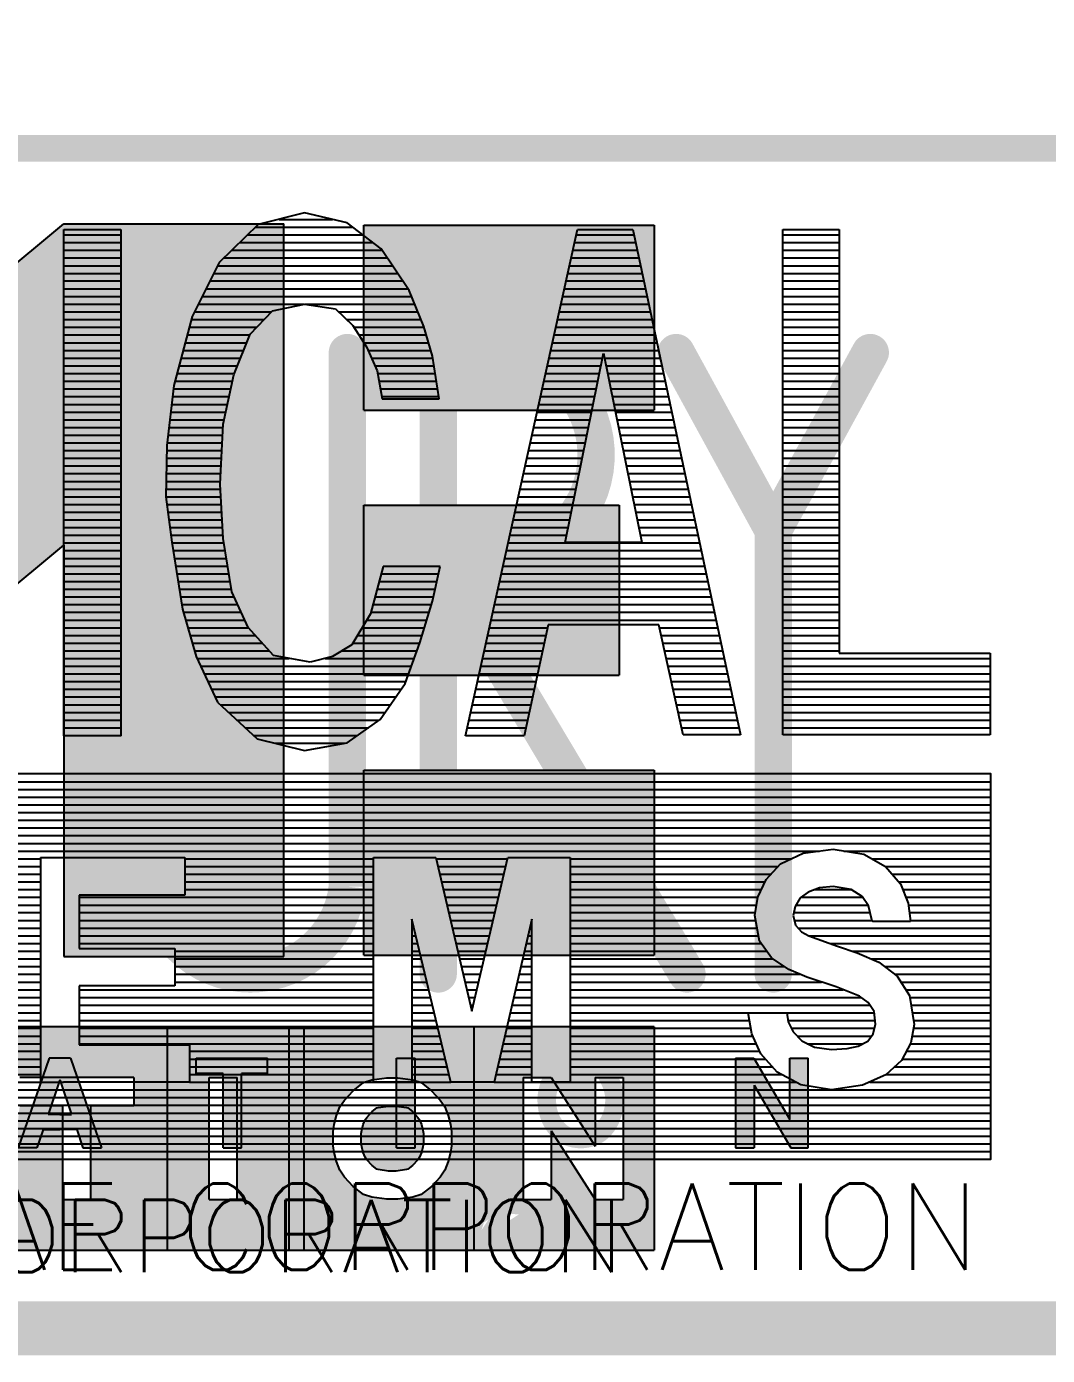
# Model space of a CAD drawing. Header units: inches. Extents: x 2163 to 2605, y 1222 to 1501.
# Drawn here: x 2317.48 to 2337.75, y 1228.25 to 1254.64 of the extents above; entities that cross this region are included whole.
import ezdxf
from ezdxf.enums import TextEntityAlignment as Align

# ---------------------------------------------------------------- set-up
doc = ezdxf.new("R2010")
doc.units = ezdxf.units.IN
doc.header["$MEASUREMENT"] = 0
for name, color, linetype in [('WLogo Century', 7, 'Continuous'), ('WLogo RAE', 7, 'Continuous'), ('WLogoTSI', 7, 'Continuous')]:
    doc.layers.add(name, color=color, linetype=linetype)
doc.styles.add('ROMANS', font='ROMANS')
doc.styles.add('SIMPLEX', font='SIMPLEX')

# ---------------------------------------------------------------- blocks, each defined once
blk = doc.blocks.new('L-C')
at = {"linetype": 'Continuous'}
for p, q in [((0.19333, 0.75606), (0.12703, 0.77914)), ((0.12703, 0.76525), (0.12703, 0.77914)), ((0.14046, 0.76071), (0.12703, 0.76525)), ((0.14046, 0.76071), (0.14046, 0.74821)), ((0.17739, 0.74821), (0.15172, 0.7569)), ((0.15172, 0.74821), (0.15172, 0.7569)), ((0.19333, 0.74036), (0.19333, 0.75606)), ((0.19333, 0.74036), (0.12703, 0.71728)), ((0.14046, 0.73571), (0.14046, 0.74821)), ((0.17739, 0.74821), (0.15172, 0.73953)), ((0.15172, 0.74821), (0.15172, 0.73953)), ((0.14046, 0.73571), (0.12703, 0.73117)), ((0.12703, 0.73117), (0.12703, 0.71728)), ((0.18201, 0.64727), (0.19328, 0.64727)), ((0.18201, 0.62719), (0.18201, 0.64727)), ((0.19328, 0.64727), (0.19328, 0.59416)), ((0.12703, 0.62719), (0.18201, 0.62719)), ((0.12703, 0.62719), (0.12703, 0.6135)), ((0.12703, 0.6135), (0.18201, 0.6135)), ((0.18201, 0.59416), (0.18201, 0.6135)), ((0.18201, 0.59416), (0.19328, 0.59416)), ((0.12703, 0.49853), (0.19328, 0.49853)), ((0.12703, 0.49853), (0.12703, 0.48482)), ((0.19328, 0.49853), (0.19328, 0.48482)), ((0.12703, 0.48482), (0.19328, 0.48482)), ((0.1934, 0.24718), (0.12703, 0.24718)), ((0.1934, 0.24718), (0.1934, 0.23365)), ((0.17346, 0.23349), (0.12703, 0.20617)), ((0.1735, 0.23349), (0.12703, 0.23349)), ((0.1934, 0.23365), (0.14798, 0.20692)), ((0.1934, 0.23367), (0.19348, 0.23367)), ((0.14798, 0.20692), (0.1934, 0.20692)), ((0.1934, 0.20692), (0.1934, 0.19324)), ((0.12703, 0.20617), (0.12703, 0.19324)), ((0.12703, 0.19324), (0.1934, 0.19324))]:
    blk.add_line(p, q, dxfattribs=at)
blk.add_line((0.12703, 0.24718), (0.12703, 0.23349))
at = {"const_width": 0.02764}
for points in [[(0.71658, 0.88059), (0.71658, 0.73661)], [(0.56478, 0.46765), (0.25583, 0.28316)], [(0.25583, 0.21925), (0.58489, 0.21925), (0.71658, 0.29124)], [(0.58489, 0.21925), (0.71658, 0.14725)]]:
    blk.add_lwpolyline(points, dxfattribs=at)
at = {"const_width": 0.01382}
for points in [[(0.71658, 0.74352, 1), (0.71658, 0.7297, 1)], [(0.71658, 0.68592, 1), (0.71658, 0.6721, 1)], [(0.71658, 0.54194, 1), (0.71658, 0.52812, 1)], [(0.25583, 0.47456, 1), (0.25583, 0.46073, 1)], [(0.25583, 0.29007, 1), (0.25583, 0.27625, 1)], [(0.71658, 0.29815, 1), (0.71658, 0.28433, 1)], [(0.25583, 0.22616, 1), (0.25583, 0.21233, 1)], [(0.71658, 0.15416, 1), (0.71658, 0.14034, 1)]]:
    blk.add_lwpolyline(points, format="xyb", close=True, dxfattribs=at)
at = {"const_width": 0.02764}
for points in [[(0.71658, 0.67901), (0.32058, 0.67901, 0.899385), (0.32058, 0.53503), (0.71658, 0.53503)], [(0.56142, 0.45958), (0.56478, 0.41537, 0.8541), (0.71658, 0.41537), (0.71658, 0.46765), (0.25583, 0.46765)]]:
    blk.add_lwpolyline(points, format="xyb", dxfattribs=at)
at = {"linetype": 'Continuous', "const_width": 0.01381}
blk.add_lwpolyline([(0.13346, 0.36211, 0.095704), (0.13525, 0.35268, 0.105766), (0.14008, 0.34545, 0.049024), (0.14435, 0.34204, 0.047564), (0.14934, 0.33944, 0.092975), (0.16186, 0.3369, 0.097762), (0.17382, 0.33909, 0.033639), (0.18074, 0.34237, 0.066645), (0.18384, 0.34469, 0.036448), (0.18653, 0.34775, 0.039834), (0.18854, 0.35089, 0.065348), (0.19044, 0.35594, 0.057325), (0.19114, 0.36205, 0.057208), (0.19044, 0.36816, 0.065267), (0.18854, 0.3732, 0.039838), (0.18653, 0.37634, 0.036432), (0.18384, 0.3794, 0.066661), (0.18074, 0.38172, 0.033639), (0.17382, 0.385, 0.097762), (0.16185, 0.38719, 0.093104), (0.14934, 0.38465, 0.047436), (0.14435, 0.38205, 0.04905), (0.14008, 0.37865, 0.105029), (0.13529, 0.37149, 0.094594)], format="xyb", close=True, dxfattribs=at)
at = {"linetype": 'Continuous'}
for points in [[(0.12703, 0.77914), (0.19333, 0.75606), (0.12703, 0.76525), (0.17739, 0.74821)], [(0.15172, 0.7569), (0.14046, 0.76071), (0.15172, 0.73953), (0.14046, 0.73571)], [(0.19333, 0.75606), (0.17739, 0.74821), (0.19333, 0.74036), (0.17739, 0.74821)], [(0.17739, 0.74821), (0.12703, 0.73117), (0.19333, 0.74036), (0.12703, 0.71728)], [(0.19328, 0.64727), (0.19328, 0.59416), (0.18201, 0.64727), (0.18201, 0.59416)], [(0.18201, 0.62719), (0.18201, 0.6135), (0.12703, 0.62719), (0.12703, 0.6135)], [(0.19328, 0.49853), (0.19328, 0.48482), (0.12703, 0.49853), (0.12703, 0.48482)], [(0.1934, 0.24718), (0.1934, 0.23365), (0.12703, 0.20617), (0.12703, 0.19324)], [(0.12703, 0.24718), (0.12703, 0.23349), (0.1934, 0.24718), (0.17346, 0.23349)], [(0.1934, 0.20692), (0.14798, 0.20692), (0.1934, 0.19324), (0.12703, 0.19324)]]:
    blk.add_solid(points, dxfattribs=at)
at = {"style": 'SIMPLEX', "width": 1.0625}
blk.add_text('DIVISION RAE CORPORATION', height=0.0535859, rotation=270, dxfattribs=at).set_placement((0.03473, 1.38113))
blk = doc.blocks.new('L-RAE')
for p, q in [((0.05945, 1.70599), (0.05945, 0.30936)), ((0.39031, 1.26541), (0.82035, 0.74717)), ((0.27715, 1.11466), (0.5821, 0.74717)), ((0.22484, 0.30936), (0.22484, 0.82795)), ((0.1664, 0.74803), (0.1664, 0.7799)), ((0.1873, 0.69526), (0.1873, 0.7799)), ((0.09695, 0.74803), (0.09695, 0.72713)), ((0.09695, 0.74803), (0.1664, 0.74803)), ((0.5821, 0.74717), (0.27715, 0.74717)), ((0.27715, 0.74717), (0.27715, 0.58402)), ((0.82035, 0.74717), (0.82035, 0.58402)), ((0.09695, 0.72713), (0.1664, 0.72713)), ((0.1664, 0.69526), (0.1664, 0.72713)), ((0.1873, 0.69526), (0.1664, 0.69526)), ((0.22484, 0.67057), (0.05945, 0.67057)), ((0.09695, 0.63949), (0.09695, 0.61859)), ((0.09695, 0.63949), (0.1873, 0.63949)), ((0.1873, 0.63949), (0.1873, 0.61859)), ((0.09695, 0.61859), (0.1873, 0.61859)), ((0.27715, 0.58402), (0.82035, 0.58402)), ((0.22484, 0.58047), (0.05945, 0.58047)), ((0.22484, 0.56932), (0.05945, 0.56932)), ((0.27808, 0.52465), (0.27808, 0.30942)), ((0.27808, 0.52465), (0.41527, 0.52465)), ((0.41527, 0.52465), (0.41527, 0.30942)), ((0.48572, 0.52465), (0.48572, 0.3354)), ((0.48572, 0.52465), (0.61179, 0.52465)), ((0.61179, 0.52465), (0.61179, 0.3354)), ((0.68224, 0.52465), (0.68224, 0.30942)), ((0.68224, 0.52465), (0.81943, 0.52465)), ((0.81943, 0.52465), (0.81943, 0.30942)), ((0.22484, 0.44318), (0.05945, 0.44318)), ((0.1873, 0.40672), (0.09695, 0.40672)), ((0.09695, 0.40672), (0.09695, 0.38582)), ((0.1873, 0.40672), (0.1873, 0.38582)), ((0.14789, 0.38582), (0.09695, 0.35329)), ((0.14789, 0.38582), (0.09695, 0.38582)), ((0.1873, 0.38582), (0.13636, 0.35329)), ((0.09695, 0.35329), (0.09695, 0.33239)), ((0.1873, 0.35329), (0.13636, 0.35329)), ((0.1873, 0.35329), (0.1873, 0.33239)), ((0.61179, 0.3354), (0.48572, 0.3354)), ((0.1873, 0.33239), (0.09695, 0.33239)), ((0.22484, 0.30936), (0.05945, 0.30936)), ((0.41527, 0.30942), (0.27808, 0.30942)), ((0.81943, 0.30942), (0.68224, 0.30942))]:
    blk.add_line(p, q)
for points in [[(0.1776, 0.47446), (0.17065, 0.46807), (0.16554, 0.46478), (0.15914, 0.46223), (0.15256, 0.4604), (0.14744, 0.45967), (0.14211, 0.45967), (0.13677, 0.45967), (0.13165, 0.4604), (0.12507, 0.46223), (0.11868, 0.46478), (0.11356, 0.46807), (0.10662, 0.47446), (0.10059, 0.48231), (0.09857, 0.48852), (0.09711, 0.49948), (0.09711, 0.50362), (0.09711, 0.50776), (0.09857, 0.51871), (0.10059, 0.52492), (0.10662, 0.53277), (0.11356, 0.53917), (0.11868, 0.54245), (0.12507, 0.54501), (0.13165, 0.54684), (0.13677, 0.54757), (0.14211, 0.54757), (0.14744, 0.54757), (0.15256, 0.54684), (0.15914, 0.54501), (0.16554, 0.54245), (0.17065, 0.53917), (0.1776, 0.53277), (0.18363, 0.52492), (0.18564, 0.51871), (0.1871, 0.50776), (0.1871, 0.50362), (0.1871, 0.49948), (0.18564, 0.48852), (0.18363, 0.48231)], [(0.16211, 0.48863), (0.15782, 0.48469), (0.15591, 0.48346), (0.15244, 0.48208), (0.14827, 0.48092), (0.14595, 0.48059), (0.14211, 0.48059), (0.13826, 0.48059), (0.13595, 0.48092), (0.13177, 0.48208), (0.1283, 0.48346), (0.12639, 0.48469), (0.12211, 0.48863), (0.11937, 0.49219), (0.11906, 0.49317), (0.11803, 0.50087), (0.11803, 0.50637), (0.11906, 0.51407), (0.11937, 0.51504), (0.12211, 0.5186), (0.12639, 0.52255), (0.1283, 0.52377), (0.13177, 0.52516), (0.13595, 0.52632), (0.13826, 0.52665), (0.14211, 0.52665), (0.14595, 0.52665), (0.14827, 0.52632), (0.15244, 0.52516), (0.15591, 0.52377), (0.15782, 0.52255), (0.16211, 0.5186), (0.16484, 0.51504), (0.16516, 0.51407), (0.16618, 0.50637), (0.16618, 0.50087), (0.16516, 0.49317), (0.16484, 0.49219)]]:
    blk.add_lwpolyline(points, close=True)
for points in [[(0.39031, 1.26541), (0.27715, 1.11466), (0.82035, 0.74717), (0.5821, 0.74717)], [(0.09695, 0.74803), (0.09695, 0.72713), (0.05945, 0.79311), (0.05945, 0.67057)], [(0.1664, 0.74803), (0.09695, 0.74803), (0.1664, 0.7799), (0.05945, 0.79311)], [(0.1873, 0.7799), (0.1873, 0.69526), (0.22484, 0.79311), (0.22484, 0.67057)], [(0.82035, 0.74717), (0.82035, 0.58402), (0.27715, 0.74717), (0.27715, 0.58402)], [(0.09695, 0.72713), (0.1664, 0.72713), (0.05945, 0.67057), (0.1664, 0.69526)], [(0.1873, 0.69526), (0.1664, 0.69526), (0.22484, 0.67057), (0.05945, 0.67057)], [(0.09695, 0.63949), (0.09695, 0.61859), (0.05945, 0.67057), (0.05945, 0.56406)], [(0.1873, 0.63949), (0.09695, 0.63949), (0.22484, 0.67057), (0.05945, 0.67057)], [(0.1873, 0.63949), (0.1873, 0.61859), (0.22484, 0.67057), (0.22484, 0.56406)], [(0.09695, 0.61859), (0.1873, 0.61859), (0.05945, 0.56406), (0.22484, 0.56406)], [(0.11364, 0.53917), (0.11876, 0.54245), (0.05945, 0.56406), (0.08512, 0.56406)], [(0.10669, 0.53277), (0.11364, 0.53917), (0.05945, 0.56406), (0.11364, 0.53917)], [(0.10066, 0.52492), (0.10669, 0.53277), (0.05945, 0.55658), (0.05945, 0.56406)], [(0.12515, 0.54501), (0.13173, 0.54684), (0.08512, 0.56406), (0.11788, 0.56406)], [(0.11876, 0.54245), (0.12515, 0.54501), (0.08512, 0.56406), (0.12515, 0.54501)], [(0.13173, 0.54684), (0.13685, 0.54757), (0.11788, 0.56406), (0.14961, 0.56406)], [(0.15256, 0.54684), (0.14744, 0.54757), (0.16641, 0.56406), (0.13469, 0.56406)], [(0.13677, 0.54757), (0.14211, 0.54757), (0.13469, 0.56406), (0.14744, 0.54757)], [(0.14752, 0.54757), (0.14219, 0.54757), (0.14961, 0.56406), (0.13685, 0.54757)], [(0.15914, 0.54501), (0.15256, 0.54684), (0.19917, 0.56406), (0.16641, 0.56406)], [(0.16554, 0.54245), (0.15914, 0.54501), (0.19917, 0.56406), (0.15914, 0.54501)], [(0.17065, 0.53917), (0.16554, 0.54245), (0.22484, 0.56406), (0.19917, 0.56406)], [(0.1776, 0.53277), (0.17065, 0.53917), (0.22484, 0.56406), (0.17065, 0.53917)], [(0.18363, 0.52492), (0.1776, 0.53277), (0.22484, 0.55658), (0.22484, 0.56406)], [(0.09865, 0.51871), (0.10066, 0.52492), (0.05945, 0.55658), (0.10066, 0.52492)], [(0.09719, 0.50776), (0.09865, 0.51871), (0.05945, 0.52588), (0.05945, 0.55658)], [(0.18564, 0.51871), (0.18363, 0.52492), (0.22484, 0.55658), (0.18363, 0.52492)], [(0.1871, 0.50776), (0.18564, 0.51871), (0.22484, 0.52588), (0.22484, 0.55658)], [(0.09719, 0.49948), (0.09719, 0.50776), (0.05945, 0.49919), (0.05945, 0.52588)], [(0.1283, 0.52377), (0.12211, 0.5186), (0.14827, 0.48092), (0.14595, 0.48059)], [(0.15782, 0.52255), (0.16211, 0.5186), (0.12211, 0.48863), (0.12639, 0.48469)], [(0.15591, 0.52377), (0.15782, 0.52255), (0.12639, 0.48469), (0.1283, 0.48346)], [(0.1283, 0.52377), (0.13595, 0.52632), (0.13826, 0.48059), (0.14595, 0.48059)], [(0.15244, 0.52516), (0.15591, 0.52377), (0.1283, 0.48346), (0.13177, 0.48208)], [(0.14595, 0.52665), (0.15244, 0.52516), (0.13177, 0.48208), (0.13595, 0.48092)], [(0.13595, 0.52632), (0.13826, 0.52665), (0.14595, 0.48059), (0.13826, 0.52665)], [(0.13826, 0.52665), (0.14595, 0.52665), (0.13595, 0.48092), (0.13826, 0.48059)], [(0.1871, 0.49948), (0.1871, 0.50776), (0.22484, 0.49919), (0.22484, 0.52588)], [(0.41527, 0.52465), (0.27808, 0.52465), (0.41527, 0.30942), (0.27808, 0.30942)], [(0.61179, 0.52465), (0.48572, 0.52465), (0.61179, 0.3354), (0.48572, 0.3354)], [(0.81943, 0.52465), (0.68224, 0.52465), (0.81943, 0.30942), (0.68224, 0.30942)], [(0.11906, 0.51407), (0.11803, 0.50637), (0.15591, 0.48346), (0.15244, 0.48208)], [(0.11803, 0.50087), (0.11906, 0.49317), (0.16516, 0.51407), (0.16618, 0.50637)], [(0.11937, 0.51504), (0.11906, 0.51407), (0.15591, 0.48346), (0.11906, 0.51407)], [(0.16484, 0.51504), (0.16516, 0.51407), (0.11906, 0.49317), (0.11937, 0.49219)], [(0.12211, 0.5186), (0.11937, 0.51504), (0.15244, 0.48208), (0.14827, 0.48092)], [(0.16211, 0.5186), (0.16484, 0.51504), (0.11937, 0.49219), (0.12211, 0.48863)], [(0.09719, 0.50776), (0.09719, 0.49948), (0.05945, 0.50804), (0.05945, 0.48135)], [(0.16618, 0.50637), (0.16618, 0.50087), (0.11803, 0.50637), (0.11803, 0.50087)], [(0.1871, 0.50776), (0.1871, 0.49948), (0.22484, 0.50804), (0.22484, 0.48135)], [(0.09719, 0.49948), (0.09865, 0.48852), (0.05945, 0.48135), (0.05945, 0.45066)], [(0.15782, 0.48469), (0.15591, 0.48346), (0.11803, 0.50087), (0.15591, 0.48346)], [(0.16211, 0.48863), (0.15782, 0.48469), (0.11803, 0.50087), (0.15782, 0.48469)], [(0.16516, 0.49317), (0.16211, 0.48863), (0.11803, 0.50087), (0.16211, 0.48863)], [(0.16618, 0.50087), (0.16516, 0.49317), (0.11803, 0.50087), (0.16516, 0.49317)], [(0.1871, 0.49948), (0.18564, 0.48852), (0.22484, 0.48135), (0.22484, 0.45066)], [(0.09865, 0.48852), (0.10066, 0.48231), (0.05945, 0.45066), (0.10066, 0.48231)], [(0.18564, 0.48852), (0.18363, 0.48231), (0.22484, 0.45066), (0.18363, 0.48231)], [(0.10066, 0.48231), (0.10669, 0.47446), (0.05945, 0.45066), (0.05945, 0.44318)], [(0.10669, 0.47446), (0.11364, 0.46807), (0.05945, 0.44318), (0.11364, 0.46807)], [(0.1776, 0.47446), (0.17065, 0.46807), (0.22484, 0.44318), (0.17065, 0.46807)], [(0.18363, 0.48231), (0.1776, 0.47446), (0.22484, 0.45066), (0.22484, 0.44318)], [(0.11364, 0.46807), (0.11876, 0.46478), (0.05945, 0.44318), (0.08512, 0.44318)], [(0.11876, 0.46478), (0.12515, 0.46223), (0.08512, 0.44318), (0.12515, 0.46223)], [(0.16554, 0.46478), (0.15914, 0.46223), (0.19917, 0.44318), (0.15914, 0.46223)], [(0.17065, 0.46807), (0.16554, 0.46478), (0.22484, 0.44318), (0.19917, 0.44318)], [(0.12515, 0.46223), (0.13173, 0.4604), (0.08512, 0.44318), (0.11788, 0.44318)], [(0.13173, 0.4604), (0.13685, 0.45967), (0.11788, 0.44318), (0.14961, 0.44318)], [(0.15256, 0.4604), (0.14744, 0.45967), (0.16641, 0.44318), (0.13469, 0.44318)], [(0.13677, 0.45967), (0.14211, 0.45967), (0.13469, 0.44318), (0.14744, 0.45967)], [(0.14752, 0.45967), (0.14219, 0.45967), (0.14961, 0.44318), (0.13685, 0.45967)], [(0.15914, 0.46223), (0.15256, 0.4604), (0.19917, 0.44318), (0.16641, 0.44318)], [(0.09695, 0.40672), (0.1873, 0.40672), (0.05945, 0.45066), (0.22484, 0.44318)], [(0.05945, 0.44318), (0.05945, 0.44318), (0.05945, 0.45066), (0.07844, 0.41821)], [(0.05945, 0.45066), (0.07844, 0.41821), (0.08589, 0.40974), (0.07844, 0.41821)], [(0.08589, 0.40974), (0.07844, 0.41821), (0.05945, 0.45066)], [(0.05945, 0.45066), (0.05945, 0.45066), (0.07421, 0.41836), (0.08589, 0.40974)], [(0.07421, 0.43748), (0.07421, 0.43748), (0.05945, 0.45066), (0.05945, 0.44318)], [(0.05945, 0.45066), (0.05945, 0.44318), (0.09695, 0.40672)], [(0.09695, 0.40672), (0.09695, 0.33239), (0.05945, 0.44318), (0.05945, 0.30936)], [(0.05945, 0.44318), (0.05945, 0.44318), (0.09695, 0.40672), (0.05945, 0.44318)], [(0.09695, 0.40672), (0.05945, 0.44318), (0.05945, 0.44318)], [(0.05945, 0.44318), (0.05945, 0.44318), (0.05945, 0.44318)], [(0.05945, 0.44318), (0.05945, 0.44318), (0.05945, 0.44318), (0.09695, 0.40672)], [(0.05945, 0.44318), (0.09695, 0.40672), (0.05945, 0.44318)], [(0.05945, 0.44318), (0.05945, 0.44318), (0.09695, 0.40672), (0.05945, 0.44318)], [(0.05945, 0.44318), (0.05945, 0.44318), (0.09695, 0.40672), (0.05945, 0.44318)], [(0.09695, 0.40672), (0.05945, 0.44318), (0.05945, 0.44318)], [(0.05945, 0.44318), (0.05945, 0.44318), (0.05945, 0.44318)], [(0.05945, 0.44318), (0.05945, 0.44318), (0.09695, 0.40672), (0.05945, 0.44318)], [(0.05945, 0.44318), (0.05945, 0.44318), (0.09695, 0.40672), (0.05945, 0.44318)], [(0.09695, 0.40672), (0.05945, 0.44318), (0.05945, 0.44318)], [(0.05945, 0.44318), (0.05945, 0.44318), (0.05945, 0.44318)], [(0.05945, 0.44318), (0.05945, 0.44318), (0.05945, 0.44318)], [(0.07976, 0.43573), (0.07421, 0.43748), (0.07421, 0.43748), (0.05945, 0.44318)], [(0.07421, 0.43748), (0.05945, 0.44318), (0.07421, 0.43748)], [(0.09406, 0.4166), (0.08691, 0.42916), (0.07976, 0.43573), (0.07421, 0.43748)], [(0.1873, 0.40672), (0.1873, 0.33239), (0.22484, 0.44318), (0.22484, 0.30936)], [(0.07421, 0.41836), (0.08589, 0.40974), (0.09406, 0.4166), (0.08691, 0.42916)], [(0.09695, 0.40672), (0.09695, 0.40672), (0.07421, 0.41836)], [(0.09695, 0.38582), (0.09695, 0.35329), (0.14789, 0.38582), (0.09695, 0.35329)], [(0.1873, 0.38582), (0.1873, 0.35329), (0.13636, 0.35329), (0.1873, 0.35329)], [(0.1873, 0.33239), (0.09695, 0.33239), (0.22484, 0.30936), (0.05945, 0.30936)]]:
    blk.add_solid(points)
blk = doc.blocks.new('*X10')
at = {"color": 0}
for p, q in [((2.2469, 8.1), (2.3259, 8.1)), ((2.266, 8.1063), (2.3095, 8.1063)), ((2.2341, 8.0875), (2.3422, 8.0875)), ((2.2405, 8.0938), (2.334, 8.0938)), ((2.2277, 8.0813), (2.3496, 8.0813)), ((2.2163, 8.0687), (2.358, 8.0687)), ((2.2213, 8.075), (2.3538, 8.075)), ((2.21, 8.0563), (2.3664, 8.0563)), ((2.2131, 8.0625), (2.3622, 8.0625)), ((2.2037, 8.0438), (2.3736, 8.0438)), ((2.2069, 8.05), (2.3707, 8.05)), ((2.2006, 8.0375), (2.2864, 8.0375)), ((2.2872, 8.0375), (2.3761, 8.0375)), ((2.1949, 8.025), (2.254, 8.025)), ((2.1975, 8.0312), (2.26, 8.0312)), ((2.3144, 8.0312), (2.3786, 8.0312)), ((2.321, 8.025), (2.3812, 8.025)), ((2.1916, 8.0125), (2.2424, 8.0125)), ((2.1932, 8.0188), (2.248, 8.0188)), ((2.327, 8.0188), (2.3836, 8.0188)), ((2.331, 8.0125), (2.3854, 8.0125)), ((2.1882, 8), (2.2374, 8)), ((2.1899, 8.0062), (2.2399, 8.0062)), ((2.335, 8.0062), (2.3873, 8.0062)), ((2.3384, 8), (2.3891, 8)), ((2.1866, 7.9938), (2.2348, 7.9938)), ((2.3411, 7.9938), (2.3907, 7.9938)), ((2.1832, 7.9813), (2.2298, 7.9813)), ((2.1849, 7.9875), (2.2323, 7.9875)), ((2.3439, 7.9875), (2.3917, 7.9875)), ((2.346, 7.9813), (2.3927, 7.9813)), ((2.1803, 7.9688), (2.2269, 7.9688)), ((2.1815, 7.975), (2.2282, 7.975)), ((2.3471, 7.975), (2.3937, 7.975)), ((2.3482, 7.9688), (2.3947, 7.9688)), ((2.1796, 7.9625), (2.2255, 7.9625)), ((2.3493, 7.9625), (2.3957, 7.9625)), ((2.1782, 7.95), (2.2228, 7.95)), ((2.1789, 7.9562), (2.2242, 7.9562)), ((2.1768, 7.9375), (2.2206, 7.9375)), ((2.1775, 7.9437), (2.2215, 7.9437)), ((2.1754, 7.925), (2.22, 7.925)), ((2.1761, 7.9313), (2.2203, 7.9313)), ((2.175, 7.9188), (2.2197, 7.9188)), ((2.1748, 7.9062), (2.2191, 7.9062)), ((2.1749, 7.9125), (2.2194, 7.9125)), ((2.1746, 7.8937), (2.2185, 7.8937)), ((2.1747, 7.9), (2.2188, 7.9)), ((2.1744, 7.8875), (2.2186, 7.8875)), ((2.1743, 7.8812), (2.2189, 7.8812)), ((2.1751, 7.875), (2.2192, 7.875)), ((2.1759, 7.8688), (2.2196, 7.8688)), ((2.1767, 7.8625), (2.2199, 7.8625)), ((2.1775, 7.8563), (2.2202, 7.8563)), ((2.1783, 7.85), (2.2206, 7.85)), ((2.1791, 7.8438), (2.2213, 7.8438)), ((2.1801, 7.8375), (2.2223, 7.8375)), ((2.1811, 7.8312), (2.2233, 7.8312)), ((2.1821, 7.825), (2.2244, 7.825)), ((2.1831, 7.8187), (2.2254, 7.8187)), ((2.3488, 7.8187), (2.3955, 7.8187)), ((2.1841, 7.8125), (2.2264, 7.8125)), ((2.1851, 7.8063), (2.2274, 7.8063)), ((2.3455, 7.8063), (2.3927, 7.8063)), ((2.3472, 7.8125), (2.3941, 7.8125)), ((2.1861, 7.8), (2.2297, 7.8)), ((2.3439, 7.8), (2.3913, 7.8)), ((2.1871, 7.7938), (2.2326, 7.7938)), ((2.1884, 7.7875), (2.2355, 7.7875)), ((2.3405, 7.7875), (2.3878, 7.7875)), ((2.3422, 7.7938), (2.3897, 7.7938)), ((2.1902, 7.7812), (2.2383, 7.7812)), ((2.192, 7.775), (2.2413, 7.775)), ((2.3336, 7.775), (2.384, 7.775)), ((2.3373, 7.7812), (2.3859, 7.7812)), ((2.1938, 7.7687), (2.2469, 7.7687)), ((2.3298, 7.7687), (2.3821, 7.7687)), ((2.1956, 7.7625), (2.2525, 7.7625)), ((2.1974, 7.7562), (2.2581, 7.7562)), ((2.3173, 7.7562), (2.378, 7.7562)), ((2.3261, 7.7625), (2.3802, 7.7625)), ((2.1994, 7.75), (2.2743, 7.75)), ((2.2024, 7.7438), (2.3735, 7.7438)), ((2.3035, 7.75), (2.3758, 7.75)), ((2.2053, 7.7375), (2.3713, 7.7375)), ((2.2082, 7.7313), (2.3691, 7.7313)), ((2.2111, 7.725), (2.3653, 7.725)), ((2.2141, 7.7188), (2.3609, 7.7188)), ((2.2183, 7.7125), (2.3565, 7.7125)), ((2.225, 7.7062), (2.3521, 7.7062)), ((2.2318, 7.7), (2.3473, 7.7)), ((2.2385, 7.6937), (2.3385, 7.6937)), ((2.2453, 7.6875), (2.3296, 7.6875)), ((2.2626, 7.6813), (2.3192, 7.6813))]:
    blk.add_line(p, q, dxfattribs=at)
blk = doc.blocks.new('*X3')
at = {"color": 0}
for p, q in [((0.9062, 7.65), (2.8438, 7.65)), ((0.9062, 7.6437), (2.8438, 7.6437)), ((0.9062, 7.6375), (2.8438, 7.6375)), ((0.9062, 7.6312), (2.8438, 7.6312)), ((0.9062, 7.625), (2.8438, 7.625)), ((0.9062, 7.6188), (2.8438, 7.6188)), ((0.9062, 7.6125), (2.8438, 7.6125)), ((0.9062, 7.6063), (2.8438, 7.6063)), ((0.9062, 7.6), (2.8438, 7.6)), ((1.6017, 7.5938), (2.7045, 7.5938)), ((2.7243, 7.5938), (2.8438, 7.5938)), ((1.9272, 7.5875), (2.0727, 7.5875)), ((1.9272, 7.5812), (2.0727, 7.5812)), ((2.1895, 7.5875), (2.3426, 7.5875)), ((2.1895, 7.5812), (2.3426, 7.5812)), ((2.3935, 7.5875), (2.4514, 7.5875)), ((2.395, 7.5812), (2.4499, 7.5812)), ((2.5023, 7.5875), (2.6818, 7.5875)), ((2.5023, 7.5812), (2.6711, 7.5812)), ((2.7471, 7.5875), (2.8438, 7.5875)), ((2.7582, 7.5812), (2.8438, 7.5812)), ((1.9272, 7.575), (2.0727, 7.575)), ((1.9272, 7.5687), (2.0727, 7.5687)), ((2.1895, 7.575), (2.3426, 7.575)), ((2.1895, 7.5687), (2.3426, 7.5687)), ((2.3964, 7.575), (2.4484, 7.575)), ((2.3979, 7.5687), (2.447, 7.5687)), ((2.5023, 7.575), (2.6652, 7.575)), ((2.5023, 7.5687), (2.6603, 7.5687)), ((2.7636, 7.575), (2.8438, 7.575)), ((2.7689, 7.5687), (2.8438, 7.5687)), ((1.9272, 7.5625), (2.0727, 7.5625)), ((2.1895, 7.5625), (2.3426, 7.5625)), ((2.3994, 7.5625), (2.4455, 7.5625)), ((2.5023, 7.5625), (2.6574, 7.5625)), ((2.7008, 7.5625), (2.7303, 7.5625)), ((2.7722, 7.5625), (2.8438, 7.5625)), ((1.8767, 7.5563), (2.0727, 7.5563)), ((1.8767, 7.55), (2.0727, 7.55)), ((2.1038, 7.5563), (2.3426, 7.5563)), ((2.1038, 7.55), (2.3426, 7.55)), ((2.4008, 7.5563), (2.4441, 7.5563)), ((2.4023, 7.55), (2.4426, 7.55)), ((2.5023, 7.5563), (2.6545, 7.5563)), ((2.5023, 7.55), (2.6535, 7.55)), ((2.6854, 7.55), (2.744, 7.55)), ((2.6895, 7.5563), (2.7396, 7.5563)), ((2.7747, 7.5563), (2.8438, 7.5563)), ((2.7768, 7.55), (2.8438, 7.55)), ((1.8767, 7.5438), (2.0727, 7.5438)), ((1.8767, 7.5375), (2.0727, 7.5375)), ((2.1038, 7.5438), (2.3426, 7.5438)), ((2.1038, 7.5375), (2.3426, 7.5375)), ((2.3739, 7.5375), (2.3741, 7.5375)), ((2.4038, 7.5438), (2.4411, 7.5438)), ((2.4052, 7.5375), (2.4397, 7.5375)), ((2.4709, 7.5375), (2.4711, 7.5375)), ((2.5023, 7.5438), (2.6524, 7.5438)), ((2.5023, 7.5375), (2.6527, 7.5375)), ((2.6837, 7.5438), (2.7457, 7.5438)), ((2.6841, 7.5375), (2.7472, 7.5375)), ((2.7777, 7.5438), (2.8438, 7.5438)), ((2.7785, 7.5375), (2.8438, 7.5375)), ((1.8767, 7.5312), (2.0727, 7.5312)), ((2.1038, 7.5312), (2.3426, 7.5312)), ((2.3739, 7.5312), (2.3756, 7.5312)), ((2.4067, 7.5312), (2.4382, 7.5312)), ((2.4695, 7.5312), (2.4711, 7.5312)), ((2.5023, 7.5312), (2.6539, 7.5312)), ((2.6872, 7.5312), (2.8438, 7.5312)), ((1.8767, 7.525), (2.0727, 7.525)), ((1.8767, 7.5187), (2.0727, 7.5187)), ((2.1038, 7.525), (2.3426, 7.525)), ((2.1038, 7.5187), (2.3426, 7.5187)), ((2.3739, 7.525), (2.3771, 7.525)), ((2.3739, 7.5187), (2.3786, 7.5187)), ((2.4082, 7.525), (2.4368, 7.525)), ((2.4096, 7.5187), (2.4353, 7.5187)), ((2.4666, 7.5187), (2.4711, 7.5187)), ((2.468, 7.525), (2.4711, 7.525)), ((2.5023, 7.525), (2.655, 7.525)), ((2.5023, 7.5187), (2.6572, 7.5187)), ((2.696, 7.525), (2.8438, 7.525)), ((2.7133, 7.5187), (2.8438, 7.5187)), ((1.8767, 7.5125), (2.0727, 7.5125)), ((1.8767, 7.5062), (2.0727, 7.5062)), ((2.1817, 7.5125), (2.3426, 7.5125)), ((2.1817, 7.5062), (2.3426, 7.5062)), ((2.3739, 7.5125), (2.3801, 7.5125)), ((2.3739, 7.5062), (2.3816, 7.5062)), ((2.4111, 7.5125), (2.4338, 7.5125)), ((2.4126, 7.5062), (2.4324, 7.5062)), ((2.4637, 7.5062), (2.4711, 7.5062)), ((2.4651, 7.5125), (2.4711, 7.5125)), ((2.5023, 7.5125), (2.6617, 7.5125)), ((2.5023, 7.5062), (2.667, 7.5062)), ((2.7312, 7.5125), (2.8438, 7.5125)), ((2.7467, 7.5062), (2.8438, 7.5062)), ((1.8767, 7.5), (2.0727, 7.5)), ((1.8767, 7.4938), (2.0727, 7.4938)), ((2.1817, 7.5), (2.3426, 7.5)), ((2.1817, 7.4938), (2.3426, 7.4938)), ((2.3739, 7.5), (2.3831, 7.5)), ((2.3739, 7.4938), (2.3845, 7.4938)), ((2.414, 7.5), (2.4309, 7.5)), ((2.4155, 7.4938), (2.4295, 7.4938)), ((2.4608, 7.4938), (2.4711, 7.4938)), ((2.4622, 7.5), (2.4711, 7.5)), ((2.5023, 7.5), (2.6764, 7.5)), ((2.5023, 7.4938), (2.6891, 7.4938)), ((2.7576, 7.5), (2.8438, 7.5)), ((2.7658, 7.4938), (2.8438, 7.4938)), ((1.8767, 7.4875), (2.0727, 7.4875)), ((2.1817, 7.4875), (2.3426, 7.4875)), ((2.3739, 7.4875), (2.386, 7.4875)), ((2.417, 7.4875), (2.428, 7.4875)), ((2.4593, 7.4875), (2.4711, 7.4875)), ((2.5023, 7.4875), (2.7063, 7.4875)), ((2.7707, 7.4875), (2.8438, 7.4875)), ((1.8767, 7.4813), (2.0727, 7.4813)), ((1.8767, 7.475), (2.0727, 7.475)), ((2.1038, 7.4813), (2.3426, 7.4813)), ((2.1038, 7.475), (2.3426, 7.475)), ((2.3739, 7.4813), (2.3875, 7.4813)), ((2.3739, 7.475), (2.389, 7.475)), ((2.4184, 7.4813), (2.4265, 7.4813)), ((2.4199, 7.475), (2.4251, 7.475)), ((2.4564, 7.475), (2.4711, 7.475)), ((2.4579, 7.4813), (2.4711, 7.4813)), ((2.5023, 7.4813), (2.7239, 7.4813)), ((2.5023, 7.475), (2.7385, 7.475)), ((2.7745, 7.4813), (2.8438, 7.4813)), ((2.7777, 7.475), (2.8438, 7.475)), ((1.8767, 7.4688), (2.0727, 7.4688)), ((1.8767, 7.4625), (2.0727, 7.4625)), ((2.1038, 7.4688), (2.3426, 7.4688)), ((2.1038, 7.4625), (2.3426, 7.4625)), ((2.3739, 7.4688), (2.3905, 7.4688)), ((2.3739, 7.4625), (2.392, 7.4625)), ((2.4214, 7.4688), (2.4236, 7.4688)), ((2.4535, 7.4625), (2.4711, 7.4625)), ((2.455, 7.4688), (2.4711, 7.4688)), ((2.5023, 7.4688), (2.7456, 7.4688)), ((2.5023, 7.4625), (2.7489, 7.4625)), ((2.7788, 7.4688), (2.8438, 7.4688)), ((2.7798, 7.4625), (2.8438, 7.4625)), ((1.8767, 7.4562), (2.0727, 7.4562)), ((2.1038, 7.4562), (2.3426, 7.4562)), ((2.3739, 7.4562), (2.3935, 7.4562)), ((2.4521, 7.4562), (2.4711, 7.4562)), ((2.5023, 7.4562), (2.6478, 7.4562)), ((2.679, 7.4562), (2.7496, 7.4562)), ((2.7809, 7.4562), (2.8438, 7.4562)), ((1.8767, 7.45), (2.0727, 7.45)), ((1.8767, 7.4437), (2.0727, 7.4437)), ((2.1038, 7.45), (2.3426, 7.45)), ((2.1038, 7.4437), (2.3426, 7.4437)), ((2.3739, 7.45), (2.3949, 7.45)), ((2.3739, 7.4437), (2.3964, 7.4437)), ((2.4492, 7.4437), (2.4711, 7.4437)), ((2.4507, 7.45), (2.4711, 7.45)), ((2.5023, 7.45), (2.6489, 7.45)), ((2.5023, 7.4437), (2.6504, 7.4437)), ((2.6818, 7.45), (2.7492, 7.45)), ((2.6865, 7.4437), (2.7469, 7.4437)), ((2.7797, 7.4437), (2.8438, 7.4437)), ((2.7808, 7.45), (2.8438, 7.45)), ((1.8767, 7.4375), (2.0727, 7.4375)), ((1.8767, 7.4313), (2.0727, 7.4313)), ((2.1038, 7.4375), (2.3426, 7.4375)), ((2.1933, 7.4313), (2.3426, 7.4313)), ((2.3739, 7.4375), (2.3979, 7.4375)), ((2.3739, 7.4313), (2.3994, 7.4313)), ((2.4463, 7.4313), (2.4711, 7.4313)), ((2.4478, 7.4375), (2.4711, 7.4375)), ((2.5023, 7.4375), (2.6533, 7.4375)), ((2.5023, 7.4313), (2.6561, 7.4313)), ((2.6947, 7.4375), (2.7397, 7.4375)), ((2.775, 7.4313), (2.8438, 7.4313)), ((2.7783, 7.4375), (2.8438, 7.4375)), ((1.8767, 7.425), (2.0727, 7.425)), ((1.8767, 7.4188), (2.0727, 7.4188)), ((2.1933, 7.425), (2.3426, 7.425)), ((2.1933, 7.4188), (2.3426, 7.4188)), ((2.3739, 7.425), (2.4009, 7.425)), ((2.3739, 7.4188), (2.4024, 7.4188)), ((2.4434, 7.4188), (2.4711, 7.4188)), ((2.4449, 7.425), (2.4711, 7.425)), ((2.5023, 7.425), (2.6608, 7.425)), ((2.5023, 7.4188), (2.6664, 7.4188)), ((2.7656, 7.4188), (2.8438, 7.4188)), ((2.7717, 7.425), (2.8438, 7.425)), ((1.8767, 7.4125), (2.0727, 7.4125)), ((2.1933, 7.4125), (2.3426, 7.4125)), ((2.3739, 7.4125), (2.4039, 7.4125)), ((2.442, 7.4125), (2.4711, 7.4125)), ((2.5023, 7.4125), (2.6737, 7.4125)), ((2.7588, 7.4125), (2.8438, 7.4125)), ((0.9062, 7.4), (2.8438, 7.4)), ((1.6228, 7.4062), (2.0727, 7.4063)), ((2.1933, 7.4063), (2.4053, 7.4062)), ((2.4405, 7.4062), (2.6855, 7.4062)), ((2.7453, 7.4062), (2.8438, 7.4062)), ((0.9062, 7.3937), (2.8438, 7.3937)), ((0.9062, 7.3875), (2.8438, 7.3875)), ((0.9062, 7.3812), (2.8438, 7.3812)), ((0.9062, 7.375), (2.8438, 7.375)), ((0.9062, 7.3688), (2.8438, 7.3688)), ((0.9062, 7.3625), (2.8438, 7.3625)), ((0.9062, 7.3563), (2.8438, 7.3563)), ((0.9062, 7.35), (2.8438, 7.35))]:
    blk.add_line(p, q, dxfattribs=at)
blk = doc.blocks.new('*X12')
at = {"color": 0}
for p, q in [((2.6748, 8.0938), (2.7205, 8.0938)), ((2.6748, 8.0875), (2.7205, 8.0875)), ((2.6748, 8.0813), (2.7205, 8.0813)), ((2.6748, 8.075), (2.7205, 8.075)), ((2.6748, 8.0687), (2.7205, 8.0687)), ((2.6748, 8.0625), (2.7205, 8.0625)), ((2.6748, 8.0563), (2.7205, 8.0563)), ((2.6748, 8.05), (2.7205, 8.05)), ((2.6748, 8.0438), (2.7205, 8.0438)), ((2.6748, 8.0375), (2.7205, 8.0375)), ((2.6748, 8.0312), (2.7205, 8.0312)), ((2.6748, 8.025), (2.7205, 8.025)), ((2.6748, 8.0188), (2.7205, 8.0188)), ((2.6748, 8.0125), (2.7205, 8.0125)), ((2.6748, 8.0062), (2.7205, 8.0062)), ((2.6748, 8), (2.7205, 8)), ((2.6748, 7.9938), (2.7205, 7.9938)), ((2.6748, 7.9875), (2.7205, 7.9875)), ((2.6748, 7.9813), (2.7205, 7.9813)), ((2.6748, 7.975), (2.7205, 7.975)), ((2.6748, 7.9688), (2.7205, 7.9688)), ((2.6748, 7.9625), (2.7205, 7.9625)), ((2.6748, 7.9562), (2.7205, 7.9562)), ((2.6748, 7.95), (2.7205, 7.95)), ((2.6748, 7.9437), (2.7205, 7.9437)), ((2.6748, 7.9375), (2.7205, 7.9375)), ((2.6748, 7.9313), (2.7205, 7.9313)), ((2.6748, 7.925), (2.7205, 7.925)), ((2.6748, 7.9188), (2.7205, 7.9188)), ((2.6748, 7.9125), (2.7205, 7.9125)), ((2.6748, 7.9062), (2.7205, 7.9062)), ((2.6748, 7.9), (2.7205, 7.9)), ((2.6748, 7.8937), (2.7205, 7.8937)), ((2.6748, 7.8875), (2.7205, 7.8875)), ((2.6748, 7.8812), (2.7205, 7.8812)), ((2.6748, 7.875), (2.7205, 7.875)), ((2.6748, 7.8688), (2.7205, 7.8688)), ((2.6748, 7.8625), (2.7205, 7.8625)), ((2.6748, 7.8563), (2.7205, 7.8563)), ((2.6748, 7.85), (2.7205, 7.85)), ((2.6748, 7.8438), (2.7205, 7.8438)), ((2.6748, 7.8375), (2.7205, 7.8375)), ((2.6748, 7.8312), (2.7205, 7.8312)), ((2.6748, 7.825), (2.7205, 7.825)), ((2.6748, 7.8187), (2.7205, 7.8187)), ((2.6748, 7.8125), (2.7205, 7.8125)), ((2.6748, 7.8063), (2.7205, 7.8063)), ((2.6748, 7.8), (2.7205, 7.8)), ((2.6748, 7.7938), (2.7205, 7.7938)), ((2.6748, 7.7875), (2.7205, 7.7875)), ((2.6748, 7.7812), (2.7205, 7.7812)), ((2.6748, 7.775), (2.7205, 7.775)), ((2.6748, 7.7687), (2.7205, 7.7687)), ((2.6748, 7.7625), (2.7205, 7.7625)), ((2.6748, 7.7562), (2.7205, 7.7562)), ((2.6748, 7.75), (2.8431, 7.75)), ((2.6748, 7.7438), (2.8431, 7.7438)), ((2.6748, 7.7375), (2.8431, 7.7375)), ((2.6748, 7.7313), (2.8431, 7.7313)), ((2.6748, 7.725), (2.8431, 7.725)), ((2.6748, 7.7188), (2.8431, 7.7188)), ((2.6748, 7.7125), (2.8431, 7.7125)), ((2.6748, 7.7062), (2.8431, 7.7062)), ((2.6748, 7.7), (2.8431, 7.7)), ((2.6748, 7.6937), (2.8431, 7.6937))]:
    blk.add_line(p, q, dxfattribs=at)
blk = doc.blocks.new('*X11')
at = {"color": 0}
for p, q in [((2.5058, 8.0875), (2.5553, 8.0875)), ((2.5071, 8.0938), (2.554, 8.0938)), ((2.5044, 8.0813), (2.5566, 8.0813)), ((2.5016, 8.0687), (2.5593, 8.0687)), ((2.503, 8.075), (2.558, 8.075)), ((2.4989, 8.0563), (2.562, 8.0563)), ((2.5002, 8.0625), (2.5606, 8.0625)), ((2.4961, 8.0438), (2.5646, 8.0438)), ((2.4975, 8.05), (2.5633, 8.05)), ((2.4947, 8.0375), (2.566, 8.0375)), ((2.492, 8.025), (2.5686, 8.025)), ((2.4933, 8.0312), (2.5673, 8.0312)), ((2.4892, 8.0125), (2.5713, 8.0125)), ((2.4906, 8.0188), (2.57, 8.0188)), ((2.4864, 8), (2.574, 8)), ((2.4878, 8.0062), (2.5726, 8.0062)), ((2.4851, 7.9938), (2.5286, 7.9938)), ((2.5301, 7.9938), (2.5753, 7.9938)), ((2.4823, 7.9813), (2.526, 7.9813)), ((2.4837, 7.9875), (2.5273, 7.9875)), ((2.5314, 7.9875), (2.5766, 7.9875)), ((2.5327, 7.9813), (2.578, 7.9813)), ((2.4795, 7.9688), (2.5235, 7.9688)), ((2.4809, 7.975), (2.5248, 7.975)), ((2.5339, 7.975), (2.5793, 7.975)), ((2.5352, 7.9688), (2.5806, 7.9688)), ((2.4782, 7.9625), (2.5222, 7.9625)), ((2.5365, 7.9625), (2.582, 7.9625)), ((2.4754, 7.95), (2.5197, 7.95)), ((2.4768, 7.9562), (2.521, 7.9562)), ((2.5377, 7.9562), (2.5833, 7.9562)), ((2.539, 7.95), (2.5846, 7.95)), ((2.4726, 7.9375), (2.5172, 7.9375)), ((2.474, 7.9437), (2.5184, 7.9437)), ((2.5403, 7.9437), (2.586, 7.9437)), ((2.5415, 7.9375), (2.5873, 7.9375)), ((2.4699, 7.925), (2.5147, 7.925)), ((2.4713, 7.9313), (2.5159, 7.9313)), ((2.5428, 7.9313), (2.5886, 7.9313)), ((2.544, 7.925), (2.59, 7.925)), ((2.4685, 7.9188), (2.5134, 7.9188)), ((2.5453, 7.9188), (2.5913, 7.9188)), ((2.4657, 7.9062), (2.5109, 7.9062)), ((2.4671, 7.9125), (2.5121, 7.9125)), ((2.5466, 7.9125), (2.5926, 7.9125)), ((2.5478, 7.9062), (2.594, 7.9062)), ((2.463, 7.8937), (2.5083, 7.8937)), ((2.4644, 7.9), (2.5096, 7.9)), ((2.5491, 7.9), (2.5953, 7.9)), ((2.5504, 7.8937), (2.5966, 7.8937)), ((2.4616, 7.8875), (2.5071, 7.8875)), ((2.5516, 7.8875), (2.598, 7.8875)), ((2.4588, 7.875), (2.5045, 7.875)), ((2.4602, 7.8812), (2.5058, 7.8812)), ((2.5529, 7.8812), (2.5993, 7.8812)), ((2.5542, 7.875), (2.6006, 7.875)), ((2.4561, 7.8625), (2.502, 7.8625)), ((2.4575, 7.8688), (2.5033, 7.8688)), ((2.5554, 7.8688), (2.602, 7.8688)), ((2.5567, 7.8625), (2.6033, 7.8625)), ((2.4533, 7.85), (2.4995, 7.85)), ((2.4547, 7.8563), (2.5008, 7.8563)), ((2.5579, 7.8563), (2.6046, 7.8563)), ((2.5592, 7.85), (2.606, 7.85)), ((2.452, 7.8438), (2.6073, 7.8438)), ((2.4492, 7.8312), (2.61, 7.8312)), ((2.4506, 7.8375), (2.6086, 7.8375)), ((2.4464, 7.8187), (2.6126, 7.8187)), ((2.4478, 7.825), (2.6113, 7.825)), ((2.4437, 7.8063), (2.6153, 7.8063)), ((2.4451, 7.8125), (2.614, 7.8125)), ((2.4423, 7.8), (2.6166, 7.8)), ((2.4395, 7.7875), (2.6193, 7.7875)), ((2.4409, 7.7938), (2.6179, 7.7938)), ((2.4368, 7.775), (2.4839, 7.775)), ((2.4382, 7.7812), (2.6206, 7.7812)), ((2.5748, 7.775), (2.6219, 7.775)), ((2.4354, 7.7687), (2.4826, 7.7687)), ((2.5761, 7.7687), (2.6233, 7.7687)), ((2.4326, 7.7562), (2.4799, 7.7562)), ((2.434, 7.7625), (2.4812, 7.7625)), ((2.5775, 7.7625), (2.6246, 7.7625)), ((2.5789, 7.7562), (2.6259, 7.7562)), ((2.4299, 7.7438), (2.4771, 7.7438)), ((2.4313, 7.75), (2.4785, 7.75)), ((2.5803, 7.75), (2.6273, 7.75)), ((2.5816, 7.7438), (2.6286, 7.7438)), ((2.4271, 7.7313), (2.4744, 7.7313)), ((2.4285, 7.7375), (2.4758, 7.7375)), ((2.583, 7.7375), (2.6299, 7.7375)), ((2.5844, 7.7313), (2.6313, 7.7313)), ((2.4257, 7.725), (2.473, 7.725)), ((2.5858, 7.725), (2.6326, 7.725)), ((2.423, 7.7125), (2.4703, 7.7125)), ((2.4244, 7.7188), (2.4717, 7.7188)), ((2.5872, 7.7188), (2.6339, 7.7188)), ((2.5885, 7.7125), (2.6353, 7.7125)), ((2.4202, 7.7), (2.4676, 7.7)), ((2.4216, 7.7062), (2.4689, 7.7062)), ((2.5899, 7.7062), (2.6366, 7.7062)), ((2.5913, 7.7), (2.6379, 7.7)), ((2.4175, 7.6875), (2.4648, 7.6875)), ((2.4188, 7.6937), (2.4662, 7.6937)), ((2.5927, 7.6937), (2.6393, 7.6937))]:
    blk.add_line(p, q, dxfattribs=at)
blk = doc.blocks.new('*X9')
at = {"color": 0}
for p, q in [((2.0914, 8.0938), (2.1378, 8.0938)), ((2.0914, 8.0875), (2.1378, 8.0875)), ((2.0914, 8.0813), (2.1378, 8.0813)), ((2.0914, 8.075), (2.1378, 8.075)), ((2.0914, 8.0687), (2.1378, 8.0687)), ((2.0914, 8.0625), (2.1378, 8.0625)), ((2.0914, 8.0563), (2.1378, 8.0563)), ((2.0914, 8.05), (2.1378, 8.05)), ((2.0914, 8.0438), (2.1378, 8.0438)), ((2.0914, 8.0375), (2.1378, 8.0375)), ((2.0914, 8.0312), (2.1378, 8.0312)), ((2.0914, 8.025), (2.1378, 8.025)), ((2.0914, 8.0188), (2.1378, 8.0188)), ((2.0914, 8.0125), (2.1378, 8.0125)), ((2.0914, 8.0062), (2.1378, 8.0062)), ((2.0914, 8), (2.1378, 8)), ((2.0914, 7.9938), (2.1378, 7.9938)), ((2.0914, 7.9875), (2.1378, 7.9875)), ((2.0914, 7.9813), (2.1378, 7.9813)), ((2.0914, 7.975), (2.1378, 7.975)), ((2.0914, 7.9688), (2.1378, 7.9688)), ((2.0914, 7.9625), (2.1378, 7.9625)), ((2.0914, 7.9562), (2.1378, 7.9562)), ((2.0914, 7.95), (2.1378, 7.95)), ((2.0914, 7.9437), (2.1378, 7.9437)), ((2.0914, 7.9375), (2.1378, 7.9375)), ((2.0914, 7.9313), (2.1378, 7.9313)), ((2.0914, 7.925), (2.1378, 7.925)), ((2.0914, 7.9188), (2.1378, 7.9188)), ((2.0914, 7.9125), (2.1378, 7.9125)), ((2.0914, 7.9062), (2.1378, 7.9062)), ((2.0914, 7.9), (2.1378, 7.9)), ((2.0914, 7.8937), (2.1378, 7.8937)), ((2.0914, 7.8875), (2.1378, 7.8875)), ((2.0914, 7.8812), (2.1378, 7.8812)), ((2.0914, 7.875), (2.1378, 7.875)), ((2.0914, 7.8688), (2.1378, 7.8688)), ((2.0914, 7.8625), (2.1378, 7.8625)), ((2.0914, 7.8563), (2.1378, 7.8563)), ((2.0914, 7.85), (2.1378, 7.85)), ((2.0914, 7.8438), (2.1378, 7.8438)), ((2.0914, 7.8375), (2.1378, 7.8375)), ((2.0914, 7.8312), (2.1378, 7.8312)), ((2.0914, 7.825), (2.1378, 7.825)), ((2.0914, 7.8187), (2.1378, 7.8187)), ((2.0914, 7.8125), (2.1378, 7.8125)), ((2.0914, 7.8063), (2.1378, 7.8063)), ((2.0914, 7.8), (2.1378, 7.8)), ((2.0914, 7.7938), (2.1378, 7.7938)), ((2.0914, 7.7875), (2.1378, 7.7875)), ((2.0914, 7.7812), (2.1378, 7.7812)), ((2.0914, 7.775), (2.1378, 7.775)), ((2.0914, 7.7687), (2.1378, 7.7687)), ((2.0914, 7.7625), (2.1378, 7.7625)), ((2.0914, 7.7562), (2.1378, 7.7562)), ((2.0914, 7.75), (2.1378, 7.75)), ((2.0914, 7.7438), (2.1378, 7.7438)), ((2.0914, 7.7375), (2.1378, 7.7375)), ((2.0914, 7.7313), (2.1378, 7.7313)), ((2.0914, 7.725), (2.1378, 7.725)), ((2.0914, 7.7188), (2.1378, 7.7188)), ((2.0914, 7.7125), (2.1378, 7.7125)), ((2.0914, 7.7062), (2.1378, 7.7062)), ((2.0914, 7.7), (2.1378, 7.7)), ((2.0914, 7.6937), (2.1378, 7.6937)), ((2.0914, 7.6875), (2.1378, 7.6875))]:
    blk.add_line(p, q, dxfattribs=at)
blk = doc.blocks.new('L-T')
for p, q in [((0.3532, 0.8077), (0.171, 0.8077)), ((0.171, 0.8077), (0.171, 0.7892)), ((0.3532, 0.8077), (0.3532, 0.6908)), ((0.171, 0.687), (0.171, 0.7892)), ((0.4519, 0.7889), (0.8424, 0.7889)), ((0.4519, 0.7426), (0.4519, 0.7889)), ((0.8424, 0.7889), (0.8628, 0.7889)), ((0.8628, 0.7889), (0.8628, 0.7426)), ((0.249, 0.7765), (0.2012, 0.7765)), ((0.2012, 0.7765), (0.2012, 0.687)), ((0.249, 0.6987), (0.249, 0.7765)), ((0.3227, 0.7765), (0.2795, 0.7765)), ((0.2795, 0.7765), (0.2795, 0.6987)), ((0.3227, 0.6908), (0.3227, 0.7765)), ((0.8628, 0.7426), (0.4519, 0.7426)), ((0.609, 0.7013), (0.5548, 0.6926)), ((0.6459, 0.706), (0.609, 0.7013)), ((0.6876, 0.7052), (0.6459, 0.706)), ((0.7363, 0.6997), (0.6876, 0.7052)), ((0.2795, 0.6987), (0.249, 0.6987)), ((0.3532, 0.6908), (0.3227, 0.6908)), ((0.5548, 0.6926), (0.5163, 0.6816)), ((0.7921, 0.6848), (0.7363, 0.6997)), ((0.2012, 0.687), (0.171, 0.687)), ((0.5163, 0.6816), (0.4794, 0.6643)), ((0.8361, 0.6628), (0.7921, 0.6848)), ((0.4794, 0.6643), (0.4495, 0.6321)), ((0.5689, 0.6525), (0.6122, 0.6596)), ((0.6122, 0.6596), (0.6562, 0.662)), ((0.6562, 0.662), (0.7049, 0.6596)), ((0.7049, 0.6596), (0.7449, 0.651)), ((0.8667, 0.6313), (0.8361, 0.6628)), ((0.5399, 0.6392), (0.5689, 0.6525)), ((0.7449, 0.651), (0.7779, 0.6376)), ((0.5171, 0.6187), (0.5399, 0.6392)), ((0.7779, 0.6376), (0.7968, 0.6195)), ((0.4495, 0.6321), (0.4401, 0.5936)), ((0.8762, 0.5936), (0.8667, 0.6313)), ((0.5116, 0.5889), (0.5171, 0.6187)), ((0.7968, 0.6195), (0.8023, 0.5936)), ((0.4401, 0.5936), (0.4464, 0.559)), ((0.8023, 0.5936), (0.7984, 0.5684)), ((0.8683, 0.559), (0.8762, 0.5936)), ((0.5163, 0.5708), (0.5116, 0.5889)), ((0.5257, 0.5551), (0.5163, 0.5708)), ((0.7984, 0.5684), (0.785, 0.5543)), ((0.4464, 0.559), (0.4652, 0.5323)), ((0.5509, 0.5401), (0.5257, 0.5551)), ((0.785, 0.5543), (0.7677, 0.5433)), ((0.8471, 0.5315), (0.8683, 0.559)), ((0.5894, 0.5299), (0.5509, 0.5401)), ((0.7677, 0.5433), (0.7481, 0.5346)), ((0.171, 0.5377), (0.3532, 0.5377)), ((0.171, 0.5064), (0.171, 0.5377)), ((0.345, 0.5377), (0.3532, 0.5377)), ((0.3532, 0.5377), (0.3532, 0.4871)), ((0.4652, 0.5323), (0.4943, 0.5118)), ((0.5894, 0.4835), (0.5894, 0.5299)), ((0.7481, 0.5346), (0.7253, 0.5307)), ((0.7253, 0.5307), (0.7253, 0.4843)), ((0.8133, 0.5087), (0.8471, 0.5315)), ((0.4943, 0.5118), (0.5273, 0.5001)), ((0.7842, 0.4969), (0.8133, 0.5087)), ((0.1709, 0.4749), (0.3032, 0.5064)), ((0.3032, 0.5064), (0.171, 0.5064)), ((0.5273, 0.5001), (0.5611, 0.4898)), ((0.7599, 0.4898), (0.7842, 0.4969)), ((0.3532, 0.4871), (0.2287, 0.4578)), ((0.5611, 0.4898), (0.5894, 0.4835)), ((0.7253, 0.4843), (0.7599, 0.4898)), ((0.1709, 0.4398), (0.1709, 0.4749)), ((0.2287, 0.4578), (0.3532, 0.4287)), ((0.452, 0.4629), (0.8629, 0.3722)), ((0.452, 0.4155), (0.452, 0.4629)), ((0.3032, 0.4092), (0.1709, 0.4398)), ((0.3532, 0.4287), (0.3532, 0.378)), ((0.5419, 0.3959), (0.452, 0.4155)), ((0.171, 0.4092), (0.3032, 0.4092)), ((0.171, 0.378), (0.171, 0.4092)), ((0.5419, 0.306), (0.5419, 0.3959)), ((0.3532, 0.378), (0.171, 0.378)), ((0.6089, 0.382), (0.7624, 0.351)), ((0.6089, 0.3199), (0.6089, 0.382)), ((0.8629, 0.3722), (0.8629, 0.3273)), ((0.7624, 0.351), (0.6089, 0.3199)), ((0.8629, 0.3273), (0.4529, 0.2398)), ((0.4529, 0.2864), (0.5419, 0.306)), ((0.4529, 0.2398), (0.4529, 0.2864)), ((0.1939, 0.2232), (0.2101, 0.2307)), ((0.2101, 0.2307), (0.2271, 0.2335)), ((0.2271, 0.2335), (0.2271, 0.2022)), ((0.2854, 0.2245), (0.3061, 0.2283)), ((0.3061, 0.2283), (0.3212, 0.2258)), ((0.1791, 0.2101), (0.1939, 0.2232)), ((0.2719, 0.2147), (0.2854, 0.2245)), ((0.3212, 0.2258), (0.3354, 0.2191)), ((0.3354, 0.2191), (0.348, 0.2073)), ((0.1689, 0.1909), (0.1791, 0.2101)), ((0.2624, 0.2005), (0.2719, 0.2147)), ((0.348, 0.2073), (0.3568, 0.1891)), ((0.4529, 0.2055), (0.8449, 0.2055)), ((0.4529, 0.0372), (0.4529, 0.2055)), ((0.8449, 0.2055), (0.8629, 0.2055)), ((0.8629, 0.2055), (0.8629, 0.1598)), ((0.2118, 0.197), (0.2044, 0.19)), ((0.2198, 0.2011), (0.2118, 0.197)), ((0.2271, 0.2022), (0.2198, 0.2011)), ((0.2562, 0.1859), (0.2624, 0.2005)), ((0.2984, 0.1953), (0.293, 0.1904)), ((0.3061, 0.1971), (0.2984, 0.1953)), ((0.3135, 0.1956), (0.3061, 0.1971)), ((0.3206, 0.1913), (0.3135, 0.1956)), ((0.1648, 0.1659), (0.1689, 0.1909)), ((0.2044, 0.19), (0.1993, 0.1799)), ((0.2482, 0.1621), (0.2562, 0.1859)), ((0.2898, 0.1845), (0.2814, 0.1611)), ((0.293, 0.1904), (0.2898, 0.1845)), ((0.3252, 0.1849), (0.3206, 0.1913)), ((0.3286, 0.1758), (0.3252, 0.1849)), ((0.3568, 0.1891), (0.3599, 0.1647)), ((0.1993, 0.1799), (0.1976, 0.1659)), ((0.3297, 0.1646), (0.3286, 0.1758)), ((0.1684, 0.1408), (0.1648, 0.1659)), ((0.1976, 0.1659), (0.1982, 0.1532)), ((0.2407, 0.1432), (0.2482, 0.1621)), ((0.3272, 0.1501), (0.3297, 0.1646)), ((0.3599, 0.1647), (0.3559, 0.1397)), ((0.1982, 0.1532), (0.2003, 0.1443)), ((0.2814, 0.1611), (0.2759, 0.1452)), ((0.8629, 0.1598), (0.519, 0.1598)), ((0.519, 0.1598), (0.519, 0.0372)), ((0.1769, 0.1219), (0.1684, 0.1408)), ((0.2003, 0.1443), (0.2043, 0.1366)), ((0.2356, 0.1361), (0.2407, 0.1432)), ((0.2759, 0.1452), (0.2684, 0.1277)), ((0.3141, 0.1359), (0.3217, 0.1412)), ((0.3217, 0.1412), (0.3272, 0.1501)), ((0.2043, 0.1366), (0.2101, 0.1322)), ((0.2101, 0.1322), (0.2181, 0.1304)), ((0.2181, 0.1304), (0.2284, 0.1315)), ((0.2284, 0.1315), (0.2356, 0.1361)), ((0.3017, 0.133), (0.3141, 0.1359)), ((0.3017, 0.1326), (0.3017, 0.133)), ((0.3017, 0.1326), (0.3017, 0.1018)), ((0.3559, 0.1397), (0.346, 0.1221)), ((0.1886, 0.1092), (0.1769, 0.1219)), ((0.2684, 0.1277), (0.2571, 0.1126)), ((0.346, 0.1221), (0.3318, 0.11)), ((0.2029, 0.1017), (0.1886, 0.1092)), ((0.2571, 0.1126), (0.2412, 0.1028)), ((0.3318, 0.11), (0.3161, 0.1037)), ((0.2178, 0.0989), (0.2029, 0.1017)), ((0.2412, 0.1028), (0.2178, 0.0989)), ((0.3161, 0.1037), (0.3017, 0.1018)), ((0.519, 0.0372), (0.4529, 0.0372))]:
    blk.add_line(p, q)
blk.add_lwpolyline([(0.1085, 1.9741), (0.1085, 0.0366), (0.421, 0.0366), (0.421, 1.9741), (0.1085, 1.9741)])
at = {"rotation": 270}
for name in ['*X3', '*X9', '*X10', '*X11', '*X12']:
    blk.add_blockref(name, (-7.2353, 2.8803), dxfattribs=at)
at = {"style": 'ROMANS', "width": 0.898728}
blk.add_text('DIVISION RAE CORPORATION', height=0.07, rotation=270, dxfattribs=at).set_placement((0.0187, 1.3544), (0.0187, 0.0453), align=Align.FIT)

msp = doc.modelspace()

# ---------------------------------------------------------------- linework, layer by layer
at = {"color": 0, "linetype": 'Continuous', "lineweight": 20}
for points, const_width in [([(2170.8869, 1228.7897), (2599.3769, 1228.7897), (2599.3769, 1496.596), (2170.8869, 1496.596), (2170.8869, 1228.7897)], 1.0712), ([(2599.3769, 1252.2228), (2278.0094, 1252.2228), (2278.0094, 1228.7897)], 0.5356)]:
    msp.add_lwpolyline(points, dxfattribs=dict(at, const_width=const_width))

# ---------------------------------------------------------------- block references
at = {"layer": 'WLogo Century', "color": 0, "linetype": 'Continuous', "lineweight": 20, "xscale": 26.78062499999987, "yscale": 26.78062499999987, "zscale": 26.78062499999987, "rotation": 90}
msp.add_blockref('L-C', (2338.1776, 1228.9773), dxfattribs=at)
at = {"layer": 'WLogo RAE', "color": 0, "linetype": 'Continuous', "lineweight": 20, "xscale": 26.78062499999987, "yscale": 26.78062499999987, "zscale": 26.78062499999987, "rotation": 90}
msp.add_blockref('L-RAE', (2338.2295, 1228.7548), dxfattribs=at)
at = {"layer": 'WLogoTSI', "color": 0, "linetype": 'Continuous', "lineweight": 20, "xscale": 24.4737914456432, "yscale": 24.4737914456432, "zscale": 24.4737914456432, "rotation": 90}
msp.add_blockref('L-T', (2337.5258, 1229.4959), dxfattribs=at)

doc.saveas('drawing.dxf')
